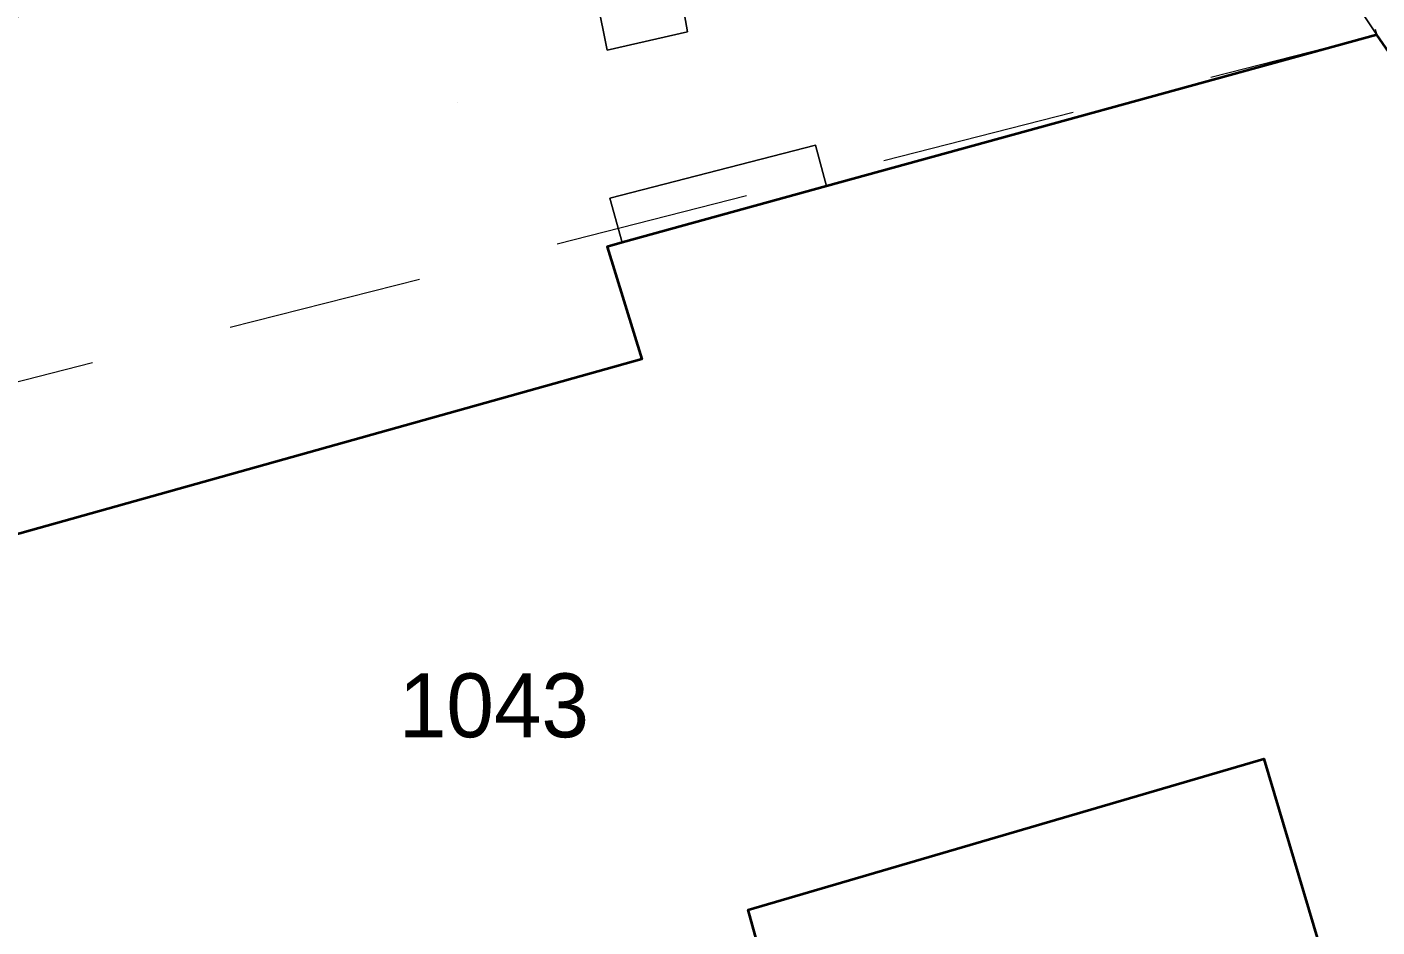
# Model space of a CAD drawing. Header units: metres. Extents: x 0 to 105485, y 0 to 425721.
# Drawn here: x 104796.27 to 104815.28, y 425158.92 to 425171.59 of the extents above; entities that cross this region are included whole.
import ezdxf
from ezdxf.enums import TextEntityAlignment as Align

# ---------------------------------------------------------------- set-up
doc = ezdxf.new("R2010")
doc.units = ezdxf.units.M
doc.header["$MEASUREMENT"] = 0
doc.linetypes.add('KG-PERCEEL-SO', pattern=[19, 5.5, -4, 5.5, -4])
for name, color, linetype, lineweight in [('B-XX-IE-MEUBILAIR-G', 7, 'Continuous', 18), ('B-XX-KG-GRENS_PERCEEL-G', 150, 'KG-PERCEEL-SO', 18), ('B-XX-KG-GRENS_PERCEEL-T', 150, 'KG-PERCEEL-SO', 18), ('B-XX-OG-BEBOUWING-G', 7, 'Continuous', 35), ('B-XX-OG-TERREIN_ERF-G', 7, 'Continuous', 18), ('B-XX-VH-GESLOTENVERHARDING_BETON-G', 10, 'Continuous', 18), ('B-XX-VH-ONVERHARD_ZAND-G', 210, 'Continuous', 18), ('B-XX-VH-OPENVERHARDING-G', 90, 'Continuous', 18)]:
    doc.layers.add(name, color=color, linetype=linetype, lineweight=lineweight)

msp = doc.modelspace()

# ---------------------------------------------------------------- linework, layer by layer
at = {"layer": 'B-XX-IE-MEUBILAIR-G', "color": 0, "true_color": 0x604a38}
msp.add_polyline3d([(104802.322, 425170.529, 1.849), (104802.322, 425170.529, 3.349)], dxfattribs=at)
at = {"layer": 'B-XX-KG-GRENS_PERCEEL-G', "ltscale": 0.5, "flags": 128}
for points in [[(104807.537, 425183.147), (104815.25, 425171.562)], [(104794.526, 425166.191), (104815.276, 425171.483)], [(104815.25, 425171.562), (104815.276, 425171.483)], [(104815.276, 425171.483), (104821.378, 425162.666)]]:
    msp.add_lwpolyline(points, dxfattribs=at)
at = {"layer": 'B-XX-OG-BEBOUWING-G', "ltscale": 0.5}
msp.add_lwpolyline([(104792.673, 425151.203), (104807.456, 425155.426), (104806.423, 425159.159), (104813.681, 425161.287), (104814.803, 425157.523), (104817.908, 425158.295), (104818.514, 425159.36), (104818.389, 425159.803), (104818.213, 425160.43), (104818.464, 425160.602), (104820.734, 425162.21), (104821.227, 425162.559), (104821.378, 425162.666), (104815.276, 425171.483), (104807.526, 425169.35), (104804.645, 425168.557), (104804.436, 425168.5), (104804.926, 425166.916), (104795.19, 425164.189)], dxfattribs=at)
at = {"layer": 'B-XX-OG-TERREIN_ERF-G', "ltscale": 0.5}
msp.add_lwpolyline([(104813.681, 425161.287), (104806.423, 425159.159), (104807.456, 425155.426), (104814.803, 425157.523)], close=True, dxfattribs=at)
at = {"layer": 'B-XX-VH-GESLOTENVERHARDING_BETON-G', "ltscale": 0.5}
msp.add_lwpolyline([(104807.526, 425169.35), (104807.369, 425169.928), (104804.473, 425169.184), (104804.645, 425168.557)], close=True, dxfattribs=at)
at = {"layer": 'B-XX-VH-ONVERHARD_ZAND-G', "ltscale": 0.5}
msp.add_lwpolyline([(104805.344, 425172.808), (104804.152, 425172.671), (104804.435, 425171.269), (104805.569, 425171.525)], close=True, dxfattribs=at)
at = {"layer": 'B-XX-VH-OPENVERHARDING-G', "ltscale": 0.5}
for points in [[(104799.718, 425195.136), (104801.087, 425192.862), (104805.036, 425186.913), (104807.474, 425183.242), (104807.537, 425183.147), (104807.824, 425182.715), (104808.048, 425182.863), (104809.181, 425181.143), (104808.963, 425180.998), (104815.276, 425171.483), (104821.378, 425162.666)], [(104795.19, 425164.189), (104804.926, 425166.916), (104804.436, 425168.5), (104804.645, 425168.557), (104804.473, 425169.184), (104807.369, 425169.928), (104807.526, 425169.35), (104815.276, 425171.483), (104808.963, 425180.998), (104807.863, 425180.27), (104806.73, 425181.99), (104807.824, 425182.715), (104807.537, 425183.147), (104802.867, 425182.205), (104803.089, 425180.65), (104797.739, 425179.888), (104798.536, 425173.772), (104796.012, 425171.625)]]:
    msp.add_lwpolyline(points, dxfattribs=at)
msp.add_lwpolyline([(104805.344, 425172.808), (104805.569, 425171.525), (104804.435, 425171.269), (104804.152, 425172.671)], close=True, dxfattribs=at)

# ---------------------------------------------------------------- texts
at = {"layer": 'B-XX-KG-GRENS_PERCEEL-T'}
msp.add_text('1043', height=0.9, dxfattribs=at).set_placement((104802.841, 425162.041), align=Align.MIDDLE_CENTER)

doc.saveas('drawing.dxf')
